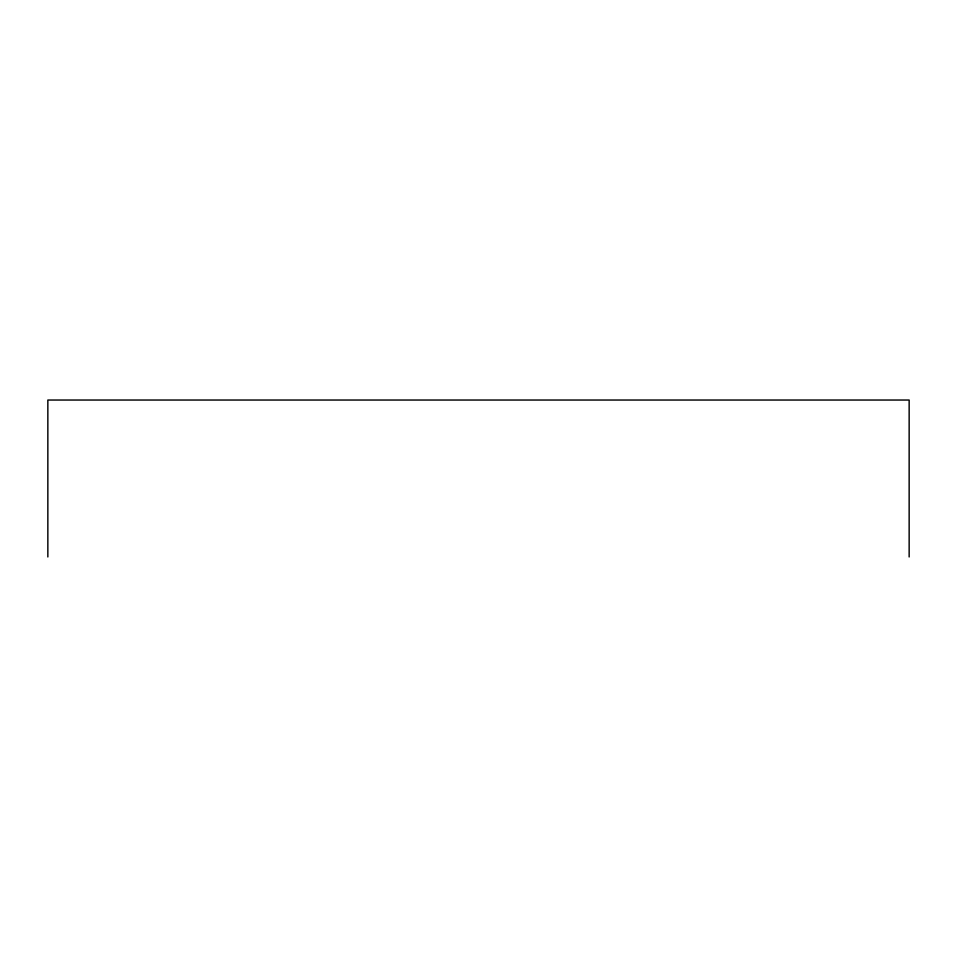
<?xml version="1.0" encoding="UTF-8"?>
<svg xmlns="http://www.w3.org/2000/svg" width="957" height="957" viewBox="0 0 957 957"><rect width="100%" height="100%" fill="white"/><g stroke="black" fill="none" stroke-linecap="round" stroke-linejoin="round"><path stroke-width="1.44" d="M909.15 556.962L909.15 400.038L47.85 400.038L47.85 556.962"/></g></svg>
